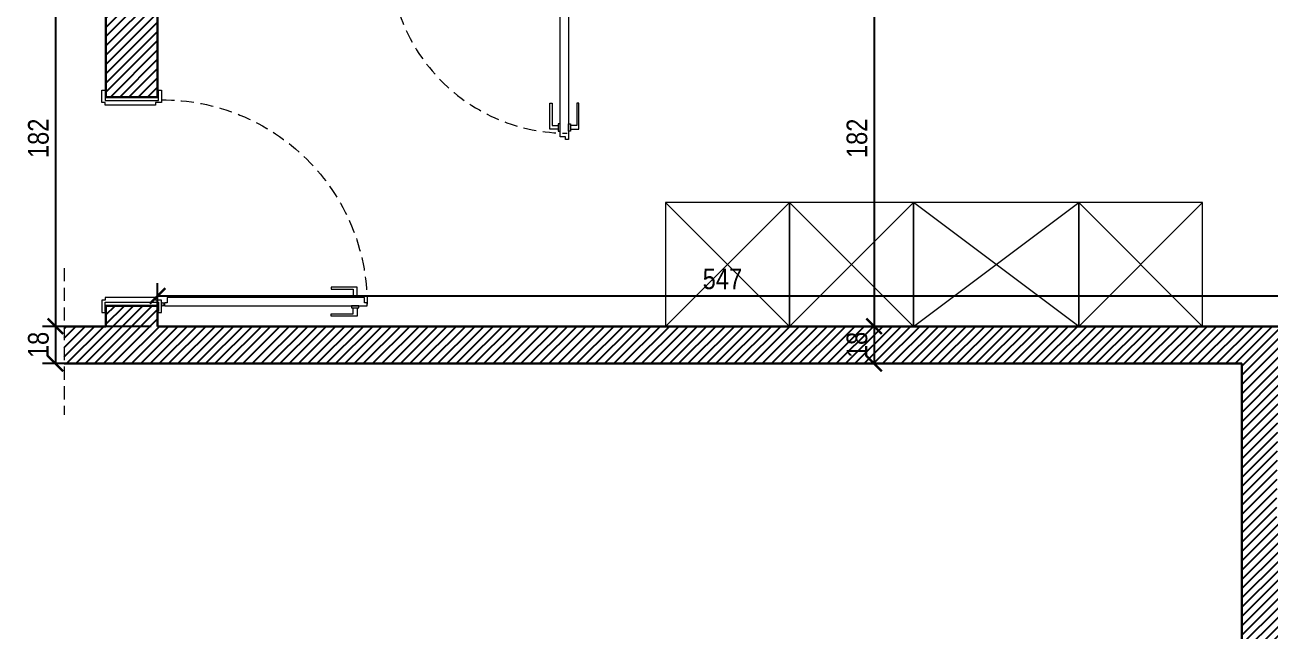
# Model space of a CAD drawing. Header units: centimetres. Extents: x 41 to 1078, y 280 to 1754.
# Drawn here: x 41 to 644, y 892 to 1186 of the extents above; entities that cross this region are included whole.
import ezdxf

# ---------------------------------------------------------------- set-up
doc = ezdxf.new("R2010")
doc.units = ezdxf.units.CM
doc.header["$LTSCALE"] = 5
doc.header["$PDMODE"] = 2
doc.header["$PDSIZE"] = 1
doc.linetypes.add('DASHED', pattern=[19.05, 12.7, -6.35])
doc.layers.add('_HATCH', color=251, linetype='Continuous')
for name, color, linetype, lineweight in [('A_DRZWI', 5, 'Continuous', 5), ('A_PRZEKROJOWA 01', 50, 'Continuous', 30), ('A_PRZERYWANA 01', 7, 'DASHED', 0), ('A_WYMIAROWANIE', 8, 'Continuous', 0), ('A_WYPOSAZENIE', 3, 'Continuous', 5)]:
    doc.layers.add(name, color=color, linetype=linetype, lineweight=lineweight)
doc.styles.get("Standard").update_dxf_attribs({"font": 'ARIALN.TTF'})
doc.dimstyles.new('1_50', dxfattribs={"dimscale": 5, "dimtxt": 2, "dimasz": 1.5, "dimexe": 1.25, "dimexo": 0.625, "dimtad": 1, "dimdec": 1, "dimtxsty": 'Standard', "dimblk": 'ARCHTICK', "dimcen": 2.5, "dimadec": 1, "dimazin": 0, "dimtfac": 1, "dimtdec": 1, "dimtmove": 0, "dimatfit": 3, "dimfxl": 1, "dimarcsym": 0})

# ---------------------------------------------------------------- blocks, each defined once
blk = doc.blocks.new('*U13')
at = {"ltscale": 0.2}
for points in [[(1.4, 4.6), (1.4, 3.3), (0, 3.3), (0, 91.5), (1.4, 91.5), (1.4, 90.2), (4, 90.2), (4, 4.6)], [(-1, 86.6), (-5, 86.6), (-5, 74), (-4, 74), (-4, 84.8), (-1, 84.8)], [(0, 87.5), (0, 83.9), (-1, 83.9), (-1, 87.5)], [(4, 87.5), (4, 83.9), (5, 83.9), (5, 87.5)], [(5, 86.6), (9, 86.6), (9, 74), (8, 74), (8, 84.8), (5, 84.8)], [(-3.3, 1.9), (2.7, 1.9), (2.7, -1), (3.9, -1), (3.9, -10.4), (2.7, -10.4), (2.7, -11.9), (-3.3, -11.9), (-3.3, -10), (-2.8, -10), (-2.8, -10.4), (1.7, -10.4), (1.7, 0.4), (-2.8, 0.4), (-2.8, 0), (-3.3, 0)], [(91.3, 1.9), (85.3, 1.9), (85.3, -1), (84.1, -1), (84.1, -10.4), (85.3, -10.4), (85.3, -11.9), (91.3, -11.9), (91.3, -10), (90.8, -10), (90.8, -10.4), (86.3, -10.4), (86.3, 0.4), (90.8, 0.4), (90.8, 0), (91.3, 0)]]:
    blk.add_lwpolyline(points, close=True, dxfattribs=at)
at = {"linetype": 'DASHED', "ltscale": 0.1}
blk.add_lwpolyline([(86.6, 1.9, 0.416602), (0.7, 88.5, 0.416602)], format="xyb", dxfattribs=at)
at = {"ltscale": 0.2}
for points in [[(86.6, 1.9), (86.6, 2.6)], [(-2.8, 0), (0, 0), (0, -10), (-2.8, -10)], [(90.8, 0), (88, 0), (88, -10), (90.8, -10)]]:
    blk.add_lwpolyline(points, dxfattribs=at)
blk.add_circle((0.7, 2.6), 0.7, dxfattribs=at)
blk = doc.blocks.new('*U14')
at = {"ltscale": 0.2}
for points in [[(-1, 96.6), (-5, 96.6), (-5, 84), (-4, 84), (-4, 94.8), (-1, 94.8)], [(0, 97.5), (0, 93.9), (-1, 93.9), (-1, 97.5)], [(1.4, 4.6), (1.4, 3.3), (0, 3.3), (0, 101.5), (1.4, 101.5), (1.4, 100.2), (4, 100.2), (4, 4.6)], [(4, 97.5), (4, 93.9), (5, 93.9), (5, 97.5)], [(5, 96.6), (9, 96.6), (9, 84), (8, 84), (8, 94.8), (5, 94.8)], [(-3.3, 1.9), (2.7, 1.9), (2.7, -1), (3.9, -1), (3.9, -25.4), (2.7, -25.4), (2.7, -26.9), (-3.3, -26.9), (-3.3, -25), (-2.8, -25), (-2.8, -25.4), (1.7, -25.4), (1.7, 0.4), (-2.8, 0.4), (-2.8, 0), (-3.3, 0)], [(104.3, 1.9), (98.3, 1.9), (98.3, -1), (97.1, -1), (97.1, -25.4), (98.3, -25.4), (98.3, -26.9), (104.3, -26.9), (104.3, -25), (103.8, -25), (103.8, -25.4), (99.3, -25.4), (99.3, 0.4), (103.8, 0.4), (103.8, 0), (104.3, 0)]]:
    blk.add_lwpolyline(points, close=True, dxfattribs=at)
at = {"linetype": 'DASHED', "ltscale": 0.1}
blk.add_lwpolyline([(99.6, 1.79, 0.416602), (0.7, 101.5, 0.416602)], format="xyb", dxfattribs=at)
at = {"ltscale": 0.2}
for points in [[(99.6, 1.9), (99.6, 2.6)], [(-2.8, 0), (0, 0), (0, -25), (-2.8, -25)], [(103.8, 0), (101, 0), (101, -25), (103.8, -25)]]:
    blk.add_lwpolyline(points, dxfattribs=at)
blk.add_circle((0.7, 2.6), 0.7, dxfattribs=at)
blk = doc.blocks.new('_ArchTick')
at = {"color": 0, "linetype": 'ByBlock', "const_width": 0.15}
blk.add_lwpolyline([(-0.5, -0.5), (0.5, 0.5)], dxfattribs=at)
blk = doc.blocks.new('*D74')
at = {"layer": 'A_WYMIAROWANIE', "color": 0, "lineweight": -2, "transparency": 16777216}
for p, q in [((105.11, 1043.07), (105.11, 1060.92)), ((652.11, 1043.07), (652.11, 1060.92)), ((105.11, 1054.67), (652.11, 1054.67))]:
    blk.add_line(p, q, dxfattribs=at)
at = {"layer": 'DEFPOINTS', "color": 0, "transparency": 16777216}
for p in [(652.11, 1054.67), (105.11, 1039.95), (652.11, 1039.95)]:
    blk.add_point(p, dxfattribs=at)
at = {"layer": 'A_WYMIAROWANIE', "color": 0, "lineweight": -2, "transparency": 16777216, "xscale": 7.5, "yscale": 7.5, "zscale": 7.5, "rotation": 180}
blk.add_blockref('_ArchTick', (105.11, 1054.67), dxfattribs=at)
at = {"layer": 'A_WYMIAROWANIE', "color": 0, "lineweight": -2, "transparency": 16777216, "xscale": 7.5, "yscale": 7.5, "zscale": 7.5}
blk.add_blockref('_ArchTick', (652.11, 1054.67), dxfattribs=at)
at = {"layer": 'A_WYMIAROWANIE', "color": 0, "transparency": 16777216, "insert": (378.61, 1062.88), "char_height": 10, "attachment_point": 5}
blk.add_mtext('547', dxfattribs=at)
blk = doc.blocks.new('*D106')
at = {"layer": 'A_WYMIAROWANIE', "color": 0, "lineweight": -2, "transparency": 16777216}
for p, q in [((101.99, 1221.95), (49.44, 1221.95)), ((55.69, 1221.95), (55.69, 1039.95)), ((101.99, 1039.95), (49.44, 1039.95))]:
    blk.add_line(p, q, dxfattribs=at)
at = {"layer": 'DEFPOINTS', "color": 0, "transparency": 16777216}
for p in [(105.11, 1221.95), (55.69, 1039.95), (105.11, 1039.95)]:
    blk.add_point(p, dxfattribs=at)
at = {"layer": 'A_WYMIAROWANIE', "color": 0, "lineweight": -2, "transparency": 16777216, "xscale": 7.5, "yscale": 7.5, "zscale": 7.5}
for p, rotation in [((55.69, 1221.95), 90), ((55.69, 1039.95), 270)]:
    blk.add_blockref('_ArchTick', p, dxfattribs=dict(at, rotation=rotation))
at = {"layer": 'A_WYMIAROWANIE', "color": 0, "transparency": 16777216, "insert": (47.46, 1130.95), "char_height": 10, "attachment_point": 5, "rotation": 90}
blk.add_mtext('182', dxfattribs=at)
blk = doc.blocks.new('*D107')
at = {"layer": 'A_WYMIAROWANIE', "color": 0, "lineweight": -2, "transparency": 16777216}
for p, q in [((101.99, 1039.95), (49.44, 1039.95)), ((55.69, 1039.95), (55.69, 1021.95)), ((101.94, 1021.95), (49.44, 1021.95))]:
    blk.add_line(p, q, dxfattribs=at)
at = {"layer": 'DEFPOINTS', "color": 0, "transparency": 16777216}
for p in [(105.11, 1039.95), (55.69, 1021.95), (105.06, 1021.95)]:
    blk.add_point(p, dxfattribs=at)
at = {"layer": 'A_WYMIAROWANIE', "color": 0, "lineweight": -2, "transparency": 16777216, "xscale": 7.5, "yscale": 7.5, "zscale": 7.5}
for p, rotation in [((55.69, 1039.95), 90), ((55.69, 1021.95), 270)]:
    blk.add_blockref('_ArchTick', p, dxfattribs=dict(at, rotation=rotation))
at = {"layer": 'A_WYMIAROWANIE', "color": 0, "transparency": 16777216, "insert": (47.46, 1030.95), "char_height": 10, "attachment_point": 5, "rotation": 90}
blk.add_mtext('18', dxfattribs=at)
blk = doc.blocks.new('*D112')
at = {"layer": 'A_WYMIAROWANIE', "color": 0, "lineweight": -2, "transparency": 16777216}
for p, q in [((431.02, 1221.95), (458.29, 1221.95)), ((452.04, 1221.95), (452.04, 1039.95)), ((447.92, 1039.95), (458.29, 1039.95))]:
    blk.add_line(p, q, dxfattribs=at)
at = {"layer": 'DEFPOINTS', "color": 0, "transparency": 16777216}
for p in [(427.89, 1221.95), (444.8, 1039.95), (452.04, 1039.95)]:
    blk.add_point(p, dxfattribs=at)
at = {"layer": 'A_WYMIAROWANIE', "color": 0, "lineweight": -2, "transparency": 16777216, "xscale": 7.5, "yscale": 7.5, "zscale": 7.5}
for p, rotation in [((452.04, 1221.95), 90), ((452.04, 1039.95), 270)]:
    blk.add_blockref('_ArchTick', p, dxfattribs=dict(at, rotation=rotation))
at = {"layer": 'A_WYMIAROWANIE', "color": 0, "transparency": 16777216, "insert": (443.8, 1130.95), "char_height": 10, "attachment_point": 5, "rotation": 90}
blk.add_mtext('182', dxfattribs=at)
blk = doc.blocks.new('*D113')
at = {"layer": 'A_WYMIAROWANIE', "color": 0, "lineweight": -2, "transparency": 16777216}
for p, q in [((447.92, 1039.95), (458.29, 1039.95)), ((452.04, 1039.95), (452.04, 1021.95)), ((446.6, 1021.95), (458.29, 1021.95))]:
    blk.add_line(p, q, dxfattribs=at)
at = {"layer": 'DEFPOINTS', "color": 0, "transparency": 16777216}
for p in [(444.8, 1039.95), (443.47, 1021.95), (452.04, 1021.95)]:
    blk.add_point(p, dxfattribs=at)
at = {"layer": 'A_WYMIAROWANIE', "color": 0, "lineweight": -2, "transparency": 16777216, "xscale": 7.5, "yscale": 7.5, "zscale": 7.5}
for p, rotation in [((452.04, 1039.95), 90), ((452.04, 1021.95), 270)]:
    blk.add_blockref('_ArchTick', p, dxfattribs=dict(at, rotation=rotation))
at = {"layer": 'A_WYMIAROWANIE', "color": 0, "transparency": 16777216, "insert": (443.8, 1030.95), "char_height": 10, "attachment_point": 5, "rotation": 90}
blk.add_mtext('18', dxfattribs=at)

msp = doc.modelspace()

# ---------------------------------------------------------------- hatches: boundary and pattern name
at = {"layer": '_HATCH'}
h = msp.add_hatch(dxfattribs=at)
h.set_pattern_fill('ANSI31', color=256)
h.paths.add_polyline_path([(105.11, 1663.95), (161.11, 1663.95), (161.11, 1675.95), (159.61, 1675.95), (159.61, 1682.95), (59.9, 1682.95), (59.9, 1663.95), (87.11, 1663.95), (87.11, 1231.95), (80.11, 1231.95), (80.11, 1150.95), (105.11, 1150.95)])
h = msp.add_hatch(dxfattribs=at)
h.set_pattern_fill('ANSI31', color=256)
h.paths.add_polyline_path([(648.11, 1031.95), (652.11, 1031.95), (652.11, 1039.95), (649.31, 1039.95), (105.11, 1039.95), (105.11, 1046.65), (105.11, 1046.65), (105.11, 1049.95), (80.11, 1049.95), (80.11, 1039.95), (59.9, 1039.95), (59.9, 1021.95), (630.11, 1021.95), (630.11, 329.95), (598.11, 329.95), (598.11, 310.95), (648.11, 310.95), (648.11, 440.95), (766.61, 440.95), (766.61, 447.95), (768.11, 459.95), (688.61, 459.95), (688.61, 454.95), (673.61, 454.95), (673.61, 459.95), (648.11, 459.95), (648.11, 945.34), (647.11, 945.34), (647.11, 957.94)])

# ---------------------------------------------------------------- linework, layer by layer
at = {"layer": 'A_PRZEKROJOWA 01'}
for points in [[(105.11, 1663.95), (105.11, 1150.95)], [(80.11, 1231.95), (80.11, 1150.95)], [(80.11, 1150.95), (105.11, 1150.95)], [(80.11, 1049.95), (105.11, 1049.95)], [(80.11, 1049.95), (80.11, 1039.95)], [(105.11, 1049.95), (105.11, 1039.95)], [(80.11, 1039.95), (59.9, 1039.95)], [(105.11, 1039.95), (652.11, 1039.95)], [(59.9, 1021.95), (630.11, 1021.95)], [(630.11, 1021.95), (630.11, 329.95), (598.11, 329.95)]]:
    msp.add_lwpolyline(points, dxfattribs=at)
at = {"layer": 'A_PRZERYWANA 01', "ltscale": 0.1}
msp.add_lwpolyline([(59.9, 1068.11), (59.9, 997.14)], dxfattribs=at)
at = {"layer": 'A_WYPOSAZENIE'}
for points in [[(351.11, 1039.95), (411.11, 1039.95), (411.11, 1099.95), (351.11, 1099.95)], [(411.11, 1039.95), (471.11, 1039.95), (471.11, 1099.95), (411.11, 1099.95)], [(471.11, 1039.95), (551.11, 1039.95), (551.11, 1099.95), (471.11, 1099.95)], [(551.11, 1039.95), (611.11, 1039.95), (611.11, 1099.95), (551.11, 1099.95)]]:
    msp.add_lwpolyline(points, close=True, dxfattribs=at)
for points in [[(351.11, 1099.95), (411.11, 1039.95)], [(351.11, 1039.95), (411.11, 1099.95)], [(411.11, 1099.95), (471.11, 1039.95), (551.11, 1099.95), (611.11, 1039.95)], [(611.11, 1099.95), (551.11, 1039.95), (471.11, 1099.95), (411.11, 1039.95)]]:
    msp.add_lwpolyline(points, dxfattribs=at)

# ---------------------------------------------------------------- block references
at = {"layer": 'A_DRZWI', "rotation": 179.9999978508783}
msp.add_blockref('*U13', (304.11, 1221.95), dxfattribs=at)
at = {"layer": 'A_DRZWI', "xscale": -1, "rotation": 270.0000021491217}
msp.add_blockref('*U14', (105.11, 1049.95), dxfattribs=at)

# ---------------------------------------------------------------- dimensions: what is measured, and where the dimension line sits
at = {"layer": 'A_WYMIAROWANIE'}
for base, p1, p2, picture, middle in [((55.69, 1039.95), (105.11, 1221.95), (105.11, 1039.95), '*D106', (47.46, 1130.95)), ((452.04, 1039.95), (427.89, 1221.95), (444.8, 1039.95), '*D112', (443.8, 1130.95)), ((55.69, 1021.95), (105.11, 1039.95), (105.06, 1021.95), '*D107', (47.46, 1030.95)), ((452.04, 1021.95), (444.8, 1039.95), (443.47, 1021.95), '*D113', (443.8, 1030.95))]:
    dim = msp.add_linear_dim(base=base, p1=p1, p2=p2, angle=90, dimstyle='1_50', override={"dimtmove": 1}, dxfattribs=at)
    dim.commit()
    dim.dimension.update_dxf_attribs({"geometry": picture, "text_midpoint": middle})
dim = msp.add_linear_dim(base=(652.11, 1054.67), p1=(105.11, 1039.95), p2=(652.11, 1039.95), dimstyle='1_50', dxfattribs=at)
dim.commit()
dim.dimension.update_dxf_attribs({"geometry": '*D74', "text_midpoint": (378.61, 1062.88)})

doc.saveas('drawing.dxf')
